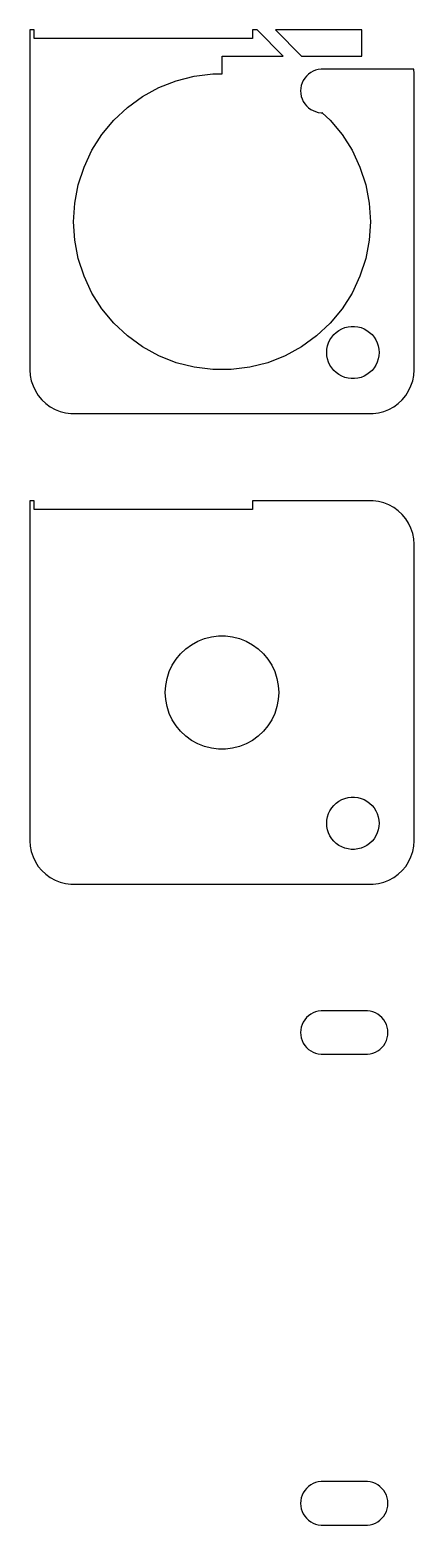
# Model space of a CAD drawing. Header units: metres. Extents: x -22 to 22, y 13 to 184.
import ezdxf

# ---------------------------------------------------------------- set-up
doc = ezdxf.new("R2010")
doc.units = ezdxf.units.M

msp = doc.modelspace()

# ---------------------------------------------------------------- linework, layer by layer
for p, q in [((-21.5, 184), (-22, 184)), ((-22, 184), (-22, 145)), ((-21.5, 183), (-21.5, 184)), ((4.00986, 183.99), (3.5, 183.99)), ((3.5, 183.99), (3.5, 183)), ((6.99998, 181), (4.00986, 183.99)), ((16, 183.99), (6.13118, 183.99)), ((6.13118, 183.99), (9.12131, 181)), ((16, 181), (16, 183.99)), ((3.5, 183), (-21.5, 183)), ((0, 178.966), (0, 181)), ((0, 181), (6.99998, 181)), ((9.12131, 181), (16, 181)), ((-5.25328, 178.168), (-3.18547, 178.699)), ((-3.18547, 178.699), (-1.06743, 178.966)), ((-1.06743, 178.966), (0, 178.966)), ((9.47745, 178.469), (9.30922, 178.204)), ((9.67757, 178.711), (9.47745, 178.469)), ((9.90643, 178.926), (9.67757, 178.711)), ((10.1604, 179.111), (9.90643, 178.926)), ((10.4355, 179.262), (10.1604, 179.111)), ((10.7274, 179.378), (10.4355, 179.262)), ((11.0315, 179.456), (10.7274, 179.378)), ((11.343, 179.495), (11.0315, 179.456)), ((11.5, 179.495), (11.343, 179.495)), ((21.9685, 179.5), (11.5, 179.5)), ((11.5, 179.5), (11.5, 179.495)), ((22, 179), (21.9685, 179.5)), ((22, 145), (22, 179)), ((-9.10905, 176.354), (-7.23824, 177.382)), ((-7.23824, 177.382), (-5.25328, 178.168)), ((9.0197, 177.313), (9, 177)), ((9, 177), (9.0197, 176.687)), ((9.07854, 177.622), (9.0197, 177.313)), ((9.0197, 176.687), (9.07854, 176.378)), ((9.17555, 177.92), (9.07854, 177.622)), ((9.30922, 178.204), (9.17555, 177.92)), ((-12.3925, 173.637), (-10.8362, 175.099)), ((-10.8362, 175.099), (-9.10905, 176.354)), ((9.07854, 176.378), (9.17555, 176.08)), ((9.17555, 176.08), (9.30922, 175.796)), ((9.30922, 175.796), (9.47745, 175.531)), ((9.47745, 175.531), (9.67757, 175.289)), ((9.67757, 175.289), (9.90643, 175.074)), ((9.90643, 175.074), (10.1604, 174.889)), ((-13.7533, 171.992), (-12.3925, 173.637)), ((10.1604, 174.889), (10.4355, 174.738)), ((10.4355, 174.738), (10.7274, 174.622)), ((10.7274, 174.622), (11.0315, 174.544)), ((11.0315, 174.544), (11.343, 174.505)), ((11.343, 174.505), (11.5, 174.505)), ((11.5, 174.5), (11.4738, 174.5)), ((11.4738, 174.5), (12.3925, 173.637)), ((11.5, 174.505), (11.5, 174.5)), ((12.3925, 173.637), (13.7533, 171.992)), ((-14.8972, 170.19), (-13.7533, 171.992)), ((13.7533, 171.992), (14.8972, 170.19)), ((-15.8062, 168.258), (-14.8972, 170.19)), ((14.8972, 170.19), (15.8062, 168.258)), ((-16.4659, 166.228), (-15.8062, 168.258)), ((15.8062, 168.258), (16.4659, 166.228)), ((-16.8659, 164.131), (-16.4659, 166.228)), ((16.4659, 166.228), (16.8659, 164.131)), ((-17, 162), (-16.8659, 164.131)), ((16.8659, 164.131), (17, 162)), ((-16.8659, 159.869), (-17, 162)), ((17, 162), (16.8659, 159.869)), ((-16.4659, 157.772), (-16.8659, 159.869)), ((16.8659, 159.869), (16.4659, 157.772)), ((-15.8062, 155.742), (-16.4659, 157.772)), ((16.4659, 157.772), (15.8062, 155.742)), ((-14.8972, 153.81), (-15.8062, 155.742)), ((15.8062, 155.742), (14.8972, 153.81)), ((-13.7533, 152.008), (-14.8972, 153.81)), ((14.8972, 153.81), (13.7533, 152.008)), ((-12.3925, 150.363), (-13.7533, 152.008)), ((13.7533, 152.008), (12.3925, 150.363)), ((-10.8362, 148.901), (-12.3925, 150.363)), ((12.3925, 150.363), (10.8362, 148.901)), ((12.8131, 149.054), (13.0877, 149.312)), ((13.0877, 149.312), (13.3925, 149.533)), ((13.3925, 149.533), (13.7227, 149.714)), ((13.7227, 149.714), (14.0729, 149.853)), ((14.0729, 149.853), (14.4379, 149.947)), ((14.4379, 149.947), (14.8116, 149.994)), ((14.8116, 149.994), (15.1884, 149.994)), ((15.1884, 149.994), (15.5621, 149.947)), ((15.5621, 149.947), (15.927, 149.853)), ((15.927, 149.853), (16.2773, 149.714)), ((16.2773, 149.714), (16.6075, 149.533)), ((16.6075, 149.533), (16.9123, 149.312)), ((16.9123, 149.312), (17.1869, 149.054)), ((-9.10905, 147.646), (-10.8362, 148.901)), ((-7.23824, 146.618), (-9.10905, 147.646)), ((9.10905, 147.646), (7.23824, 146.618)), ((10.8362, 148.901), (9.10905, 147.646)), ((12.0237, 147.376), (12.0942, 147.746)), ((12.0942, 147.746), (12.2107, 148.104)), ((12.2107, 148.104), (12.3711, 148.445)), ((12.3711, 148.445), (12.5729, 148.763)), ((12.5729, 148.763), (12.8131, 149.054)), ((17.1869, 149.054), (17.427, 148.763)), ((17.427, 148.763), (17.6289, 148.445)), ((17.6289, 148.445), (17.7893, 148.104)), ((17.7893, 148.104), (17.9057, 147.746)), ((17.9057, 147.746), (17.9763, 147.376)), ((-5.25328, 145.832), (-7.23824, 146.618)), ((-3.18547, 145.301), (-5.25328, 145.832)), ((5.25328, 145.832), (3.18547, 145.301)), ((7.23824, 146.618), (5.25328, 145.832)), ((12, 147), (12.0237, 147.376)), ((12.0237, 146.624), (12, 147)), ((12.0942, 146.254), (12.0237, 146.624)), ((12.2107, 145.896), (12.0942, 146.254)), ((12.3711, 145.555), (12.2107, 145.896)), ((17.7893, 145.896), (17.6289, 145.555)), ((17.9057, 146.254), (17.7893, 145.896)), ((17.9763, 146.624), (17.9057, 146.254)), ((17.9763, 147.376), (18, 147)), ((18, 147), (17.9763, 146.624)), ((-22, 145), (-21.9606, 144.373)), ((-21.9606, 144.373), (-21.8429, 143.757)), ((-1.06743, 145.034), (-3.18547, 145.301)), ((1.06743, 145.034), (-1.06743, 145.034)), ((3.18547, 145.301), (1.06743, 145.034)), ((12.5729, 145.237), (12.3711, 145.555)), ((12.8131, 144.946), (12.5729, 145.237)), ((13.0877, 144.688), (12.8131, 144.946)), ((13.3925, 144.467), (13.0877, 144.688)), ((13.7227, 144.286), (13.3925, 144.467)), ((14.0729, 144.147), (13.7227, 144.286)), ((14.4379, 144.053), (14.0729, 144.147)), ((15.927, 144.147), (15.5621, 144.053)), ((16.2773, 144.286), (15.927, 144.147)), ((16.6075, 144.467), (16.2773, 144.286)), ((16.9123, 144.688), (16.6075, 144.467)), ((17.1869, 144.946), (16.9123, 144.688)), ((17.427, 145.237), (17.1869, 144.946)), ((17.6289, 145.555), (17.427, 145.237)), ((21.8429, 143.757), (21.9606, 144.373)), ((21.9606, 144.373), (22, 145)), ((-21.8429, 143.757), (-21.6489, 143.159)), ((-21.6489, 143.159), (-21.3815, 142.591)), ((-21.3815, 142.591), (-21.0451, 142.061)), ((14.8116, 144.006), (14.4379, 144.053)), ((15.1884, 144.006), (14.8116, 144.006)), ((15.5621, 144.053), (15.1884, 144.006)), ((21.0451, 142.061), (21.3815, 142.591)), ((21.3815, 142.591), (21.6489, 143.159)), ((21.6489, 143.159), (21.8429, 143.757)), ((-21.0451, 142.061), (-20.6448, 141.577)), ((-20.6448, 141.577), (-20.1871, 141.147)), ((-20.1871, 141.147), (-19.6791, 140.778)), ((-19.6791, 140.778), (-19.1289, 140.476)), ((19.1289, 140.476), (19.6791, 140.778)), ((19.6791, 140.778), (20.1871, 141.147)), ((20.1871, 141.147), (20.6448, 141.577)), ((20.6448, 141.577), (21.0451, 142.061)), ((-19.1289, 140.476), (-18.5451, 140.245)), ((-18.5451, 140.245), (-17.9369, 140.089)), ((-17.9369, 140.089), (-17.3139, 140.01)), ((-17.3139, 140.01), (17.3139, 140.01)), ((17.3139, 140.01), (17.9369, 140.089)), ((17.9369, 140.089), (18.5451, 140.245)), ((18.5451, 140.245), (19.1289, 140.476)), ((-21.5, 130), (-22, 130)), ((-22, 130), (-22, 91)), ((-21.5, 129), (-21.5, 130)), ((3.5, 129), (-21.5, 129)), ((17.3139, 129.99), (3.5, 129.99)), ((3.5, 129.99), (3.5, 129)), ((17.9369, 129.911), (17.3139, 129.99)), ((18.5451, 129.755), (17.9369, 129.911)), ((19.1289, 129.524), (18.5451, 129.755)), ((19.6791, 129.222), (19.1289, 129.524)), ((20.1871, 128.853), (19.6791, 129.222)), ((20.6448, 128.423), (20.1871, 128.853)), ((21.0451, 127.939), (20.6448, 128.423)), ((21.3815, 127.409), (21.0451, 127.939)), ((21.6489, 126.841), (21.3815, 127.409)), ((21.8429, 126.243), (21.6489, 126.841)), ((21.9606, 125.627), (21.8429, 126.243)), ((22, 125), (21.9606, 125.627)), ((22, 91), (22, 125)), ((-4.14325, 113.008), (-3.48286, 113.488)), ((-3.48286, 113.488), (-2.76756, 113.881)), ((-2.76756, 113.881), (-2.00861, 114.182)), ((-2.00861, 114.182), (-1.21797, 114.385)), ((-1.21797, 114.385), (-0.40813, 114.487)), ((-0.40813, 114.487), (0.40813, 114.487)), ((0.40813, 114.487), (1.21797, 114.385)), ((1.21797, 114.385), (2.00861, 114.182)), ((2.00861, 114.182), (2.76756, 113.881)), ((2.76756, 113.881), (3.48286, 113.488)), ((3.48286, 113.488), (4.14325, 113.008)), ((-5.69598, 111.131), (-5.25861, 111.821)), ((-5.25861, 111.821), (-4.73828, 112.45)), ((-4.73828, 112.45), (-4.14325, 113.008)), ((4.14325, 113.008), (4.73828, 112.45)), ((4.73828, 112.45), (5.25861, 111.821)), ((5.25861, 111.821), (5.69598, 111.131)), ((-6.29578, 109.616), (-6.04353, 110.393)), ((-6.04353, 110.393), (-5.69598, 111.131)), ((5.69598, 111.131), (6.04353, 110.393)), ((6.04353, 110.393), (6.29578, 109.616)), ((-6.5, 108), (-6.44873, 108.815)), ((-6.44873, 108.815), (-6.29578, 109.616)), ((6.29578, 109.616), (6.44873, 108.815)), ((6.44873, 108.815), (6.5, 108)), ((-6.44873, 107.185), (-6.5, 108)), ((-6.29578, 106.384), (-6.44873, 107.185)), ((-6.04353, 105.607), (-6.29578, 106.384)), ((6.29578, 106.384), (6.04353, 105.607)), ((6.44873, 107.185), (6.29578, 106.384)), ((6.5, 108), (6.44873, 107.185)), ((-5.69598, 104.869), (-6.04353, 105.607)), ((-5.25861, 104.179), (-5.69598, 104.869)), ((5.69598, 104.869), (5.25861, 104.179)), ((6.04353, 105.607), (5.69598, 104.869)), ((-4.73828, 103.55), (-5.25861, 104.179)), ((-4.14325, 102.992), (-4.73828, 103.55)), ((-3.48286, 102.512), (-4.14325, 102.992)), ((4.14325, 102.992), (3.48286, 102.512)), ((4.73828, 103.55), (4.14325, 102.992)), ((5.25861, 104.179), (4.73828, 103.55)), ((-2.76756, 102.119), (-3.48286, 102.512)), ((-2.00861, 101.818), (-2.76756, 102.119)), ((-1.21797, 101.615), (-2.00861, 101.818)), ((-0.40813, 101.513), (-1.21797, 101.615)), ((0.40813, 101.513), (-0.40813, 101.513)), ((1.21797, 101.615), (0.40813, 101.513)), ((2.00861, 101.818), (1.21797, 101.615)), ((2.76756, 102.119), (2.00861, 101.818)), ((3.48286, 102.512), (2.76756, 102.119)), ((12.2107, 94.1044), (12.3711, 94.4453)), ((12.3711, 94.4453), (12.5729, 94.7634)), ((12.5729, 94.7634), (12.8131, 95.0536)), ((12.8131, 95.0536), (13.0877, 95.3116)), ((13.0877, 95.3116), (13.3925, 95.533)), ((13.3925, 95.533), (13.7227, 95.7145)), ((13.7227, 95.7145), (14.0729, 95.8532)), ((14.0729, 95.8532), (14.4379, 95.9469)), ((14.4379, 95.9469), (14.8116, 95.9941)), ((14.8116, 95.9941), (15.1884, 95.9941)), ((15.1884, 95.9941), (15.5621, 95.9469)), ((15.5621, 95.9469), (15.927, 95.8532)), ((15.927, 95.8532), (16.2773, 95.7145)), ((16.2773, 95.7145), (16.6075, 95.533)), ((16.6075, 95.533), (16.9123, 95.3116)), ((16.9123, 95.3116), (17.1869, 95.0536)), ((17.1869, 95.0536), (17.427, 94.7634)), ((17.427, 94.7634), (17.6289, 94.4453)), ((17.6289, 94.4453), (17.7893, 94.1044)), ((12, 93), (12.0237, 93.376)), ((12.0237, 92.624), (12, 93)), ((12.0237, 93.376), (12.0942, 93.7461)), ((12.0942, 92.2539), (12.0237, 92.624)), ((12.0942, 93.7461), (12.2107, 94.1044)), ((17.7893, 94.1044), (17.9057, 93.7461)), ((17.9057, 93.7461), (17.9763, 93.376)), ((17.9763, 92.624), (17.9057, 92.2539)), ((17.9763, 93.376), (18, 93)), ((18, 93), (17.9763, 92.624)), ((-22, 91), (-21.9606, 90.3733)), ((12.2107, 91.8956), (12.0942, 92.2539)), ((12.3711, 91.5547), (12.2107, 91.8956)), ((12.5729, 91.2366), (12.3711, 91.5547)), ((12.8131, 90.9464), (12.5729, 91.2366)), ((13.0877, 90.6885), (12.8131, 90.9464)), ((17.1869, 90.9464), (16.9123, 90.6885)), ((17.427, 91.2366), (17.1869, 90.9464)), ((17.6289, 91.5547), (17.427, 91.2366)), ((17.7893, 91.8956), (17.6289, 91.5547)), ((17.9057, 92.2539), (17.7893, 91.8956)), ((21.9606, 90.3733), (22, 91)), ((-21.9606, 90.3733), (-21.8429, 89.7566)), ((-21.8429, 89.7566), (-21.6489, 89.1594)), ((13.3925, 90.467), (13.0877, 90.6885)), ((13.7227, 90.2855), (13.3925, 90.467)), ((14.0729, 90.1468), (13.7227, 90.2855)), ((14.4379, 90.0531), (14.0729, 90.1468)), ((14.8116, 90.0059), (14.4379, 90.0531)), ((15.1884, 90.0059), (14.8116, 90.0059)), ((15.5621, 90.0531), (15.1884, 90.0059)), ((15.927, 90.1468), (15.5621, 90.0531)), ((16.2773, 90.2855), (15.927, 90.1468)), ((16.6075, 90.467), (16.2773, 90.2855)), ((16.9123, 90.6885), (16.6075, 90.467)), ((21.6489, 89.1594), (21.8429, 89.7566)), ((21.8429, 89.7566), (21.9606, 90.3733)), ((-21.6489, 89.1594), (-21.3815, 88.5912)), ((-21.3815, 88.5912), (-21.0451, 88.0611)), ((-21.0451, 88.0611), (-20.6448, 87.5773)), ((-20.6448, 87.5773), (-20.1871, 87.1474)), ((20.1871, 87.1474), (20.6448, 87.5773)), ((20.6448, 87.5773), (21.0451, 88.0611)), ((21.0451, 88.0611), (21.3815, 88.5912)), ((21.3815, 88.5912), (21.6489, 89.1594)), ((-20.1871, 87.1474), (-19.6791, 86.7784)), ((-19.6791, 86.7784), (-19.1289, 86.4759)), ((-19.1289, 86.4759), (-18.5451, 86.2447)), ((-18.5451, 86.2447), (-17.9369, 86.0886)), ((-17.9369, 86.0886), (-17.3139, 86.0099)), ((-17.3139, 86.0099), (17.3139, 86.0099)), ((17.3139, 86.0099), (17.9369, 86.0886)), ((17.9369, 86.0886), (18.5451, 86.2447)), ((18.5451, 86.2447), (19.1289, 86.4759)), ((19.1289, 86.4759), (19.6791, 86.7784)), ((19.6791, 86.7784), (20.1871, 87.1474)), ((9.47745, 70.4695), (9.30922, 70.2044)), ((9.67757, 70.7114), (9.47745, 70.4695)), ((9.90643, 70.9263), (9.67757, 70.7114)), ((10.1604, 71.1108), (9.90643, 70.9263)), ((10.4355, 71.2621), (10.1604, 71.1108)), ((10.7274, 71.3776), (10.4355, 71.2621)), ((11.0315, 71.4557), (10.7274, 71.3776)), ((11.343, 71.4951), (11.0315, 71.4557)), ((16.657, 71.4951), (11.343, 71.4951)), ((16.9684, 71.4557), (16.657, 71.4951)), ((17.2725, 71.3776), (16.9684, 71.4557)), ((17.5644, 71.2621), (17.2725, 71.3776)), ((17.8396, 71.1108), (17.5644, 71.2621)), ((18.0936, 70.9263), (17.8396, 71.1108)), ((18.3224, 70.7114), (18.0936, 70.9263)), ((18.5225, 70.4695), (18.3224, 70.7114)), ((18.6908, 70.2044), (18.5225, 70.4695)), ((9.0197, 69.3133), (9, 69)), ((9, 69), (9.0197, 68.6867)), ((9.07854, 69.6217), (9.0197, 69.3133)), ((9.0197, 68.6867), (9.07854, 68.3783)), ((9.17555, 69.9203), (9.07854, 69.6217)), ((9.30922, 70.2044), (9.17555, 69.9203)), ((18.8244, 69.9203), (18.6908, 70.2044)), ((18.9214, 69.6217), (18.8244, 69.9203)), ((18.9803, 69.3133), (18.9214, 69.6217)), ((18.9214, 68.3783), (18.9803, 68.6867)), ((19, 69), (18.9803, 69.3133)), ((18.9803, 68.6867), (19, 69)), ((9.07854, 68.3783), (9.17555, 68.0797)), ((9.17555, 68.0797), (9.30922, 67.7956)), ((9.30922, 67.7956), (9.47745, 67.5305)), ((9.47745, 67.5305), (9.67757, 67.2886)), ((9.67757, 67.2886), (9.90643, 67.0737)), ((9.90643, 67.0737), (10.1604, 66.8892)), ((10.1604, 66.8892), (10.4355, 66.7379)), ((17.5644, 66.7379), (17.8396, 66.8892)), ((17.8396, 66.8892), (18.0936, 67.0737)), ((18.0936, 67.0737), (18.3224, 67.2886)), ((18.3224, 67.2886), (18.5225, 67.5305)), ((18.5225, 67.5305), (18.6908, 67.7956)), ((18.6908, 67.7956), (18.8244, 68.0797)), ((18.8244, 68.0797), (18.9214, 68.3783)), ((10.4355, 66.7379), (10.7274, 66.6223)), ((10.7274, 66.6223), (11.0315, 66.5443)), ((11.0315, 66.5443), (11.343, 66.5049)), ((11.343, 66.5049), (16.657, 66.5049)), ((16.657, 66.5049), (16.9684, 66.5443)), ((16.9684, 66.5443), (17.2725, 66.6223)), ((17.2725, 66.6223), (17.5644, 66.7379)), ((10.4355, 17.2621), (10.1604, 17.1108)), ((10.7274, 17.3776), (10.4355, 17.2621)), ((11.0315, 17.4557), (10.7274, 17.3776)), ((11.343, 17.4951), (11.0315, 17.4557)), ((16.657, 17.4951), (11.343, 17.4951)), ((16.9684, 17.4557), (16.657, 17.4951)), ((17.2725, 17.3776), (16.9684, 17.4557)), ((17.5644, 17.2621), (17.2725, 17.3776)), ((17.8396, 17.1108), (17.5644, 17.2621)), ((9.07854, 15.6217), (9.0197, 15.3133)), ((9.17555, 15.9203), (9.07854, 15.6217)), ((9.30922, 16.2044), (9.17555, 15.9203)), ((9.47745, 16.4695), (9.30922, 16.2044)), ((9.67757, 16.7114), (9.47745, 16.4695)), ((9.90643, 16.9263), (9.67757, 16.7114)), ((10.1604, 17.1108), (9.90643, 16.9263)), ((18.0936, 16.9263), (17.8396, 17.1108)), ((18.3224, 16.7114), (18.0936, 16.9263)), ((18.5225, 16.4695), (18.3224, 16.7114)), ((18.6908, 16.2044), (18.5225, 16.4695)), ((18.8244, 15.9203), (18.6908, 16.2044)), ((18.9214, 15.6217), (18.8244, 15.9203)), ((18.9803, 15.3133), (18.9214, 15.6217)), ((9.0197, 15.3133), (9, 15)), ((9, 15), (9.0197, 14.6867)), ((9.0197, 14.6867), (9.07854, 14.3783)), ((9.07854, 14.3783), (9.17555, 14.0797)), ((9.17555, 14.0797), (9.30922, 13.7956)), ((9.30922, 13.7956), (9.47745, 13.5305)), ((18.5225, 13.5305), (18.6908, 13.7956)), ((18.6908, 13.7956), (18.8244, 14.0797)), ((18.8244, 14.0797), (18.9214, 14.3783)), ((18.9214, 14.3783), (18.9803, 14.6867)), ((19, 15), (18.9803, 15.3133)), ((18.9803, 14.6867), (19, 15)), ((9.47745, 13.5305), (9.67757, 13.2886)), ((9.67757, 13.2886), (9.90643, 13.0737)), ((9.90643, 13.0737), (10.1604, 12.8892)), ((10.1604, 12.8892), (10.4355, 12.7379)), ((10.4355, 12.7379), (10.7274, 12.6223)), ((10.7274, 12.6223), (11.0315, 12.5443)), ((11.0315, 12.5443), (11.343, 12.5049)), ((11.343, 12.5049), (16.657, 12.5049)), ((16.657, 12.5049), (16.9684, 12.5443)), ((16.9684, 12.5443), (17.2725, 12.6223)), ((17.2725, 12.6223), (17.5644, 12.7379)), ((17.5644, 12.7379), (17.8396, 12.8892)), ((17.8396, 12.8892), (18.0936, 13.0737)), ((18.0936, 13.0737), (18.3224, 13.2886)), ((18.3224, 13.2886), (18.5225, 13.5305))]:
    msp.add_line(p, q)

doc.saveas('drawing.dxf')
